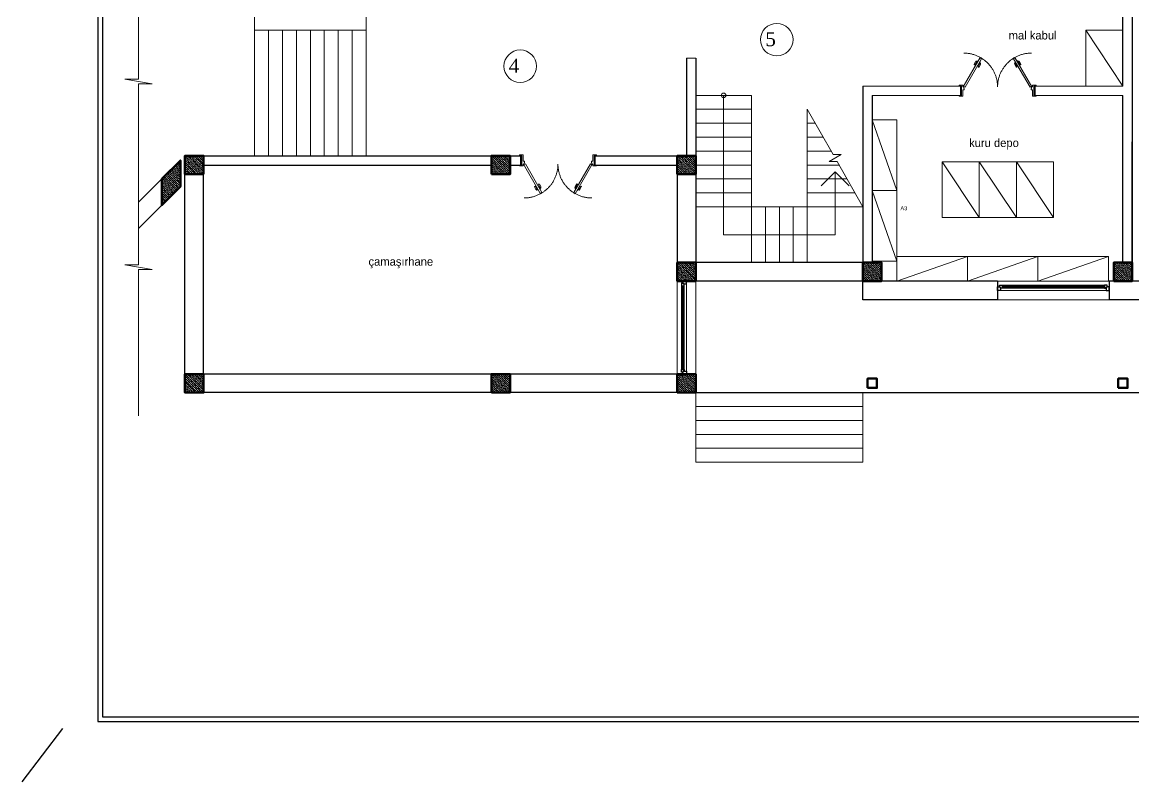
# Model space of a CAD drawing. Header units: millimetres. Extents: x -205382 to -191935, y -245869 to -242620.
# Drawn here: x -205382 to -202989, y -245869 to -244234 of the extents above; entities that cross this region are included whole.
import ezdxf
from ezdxf.enums import TextEntityAlignment as Align

# ---------------------------------------------------------------- set-up
doc = ezdxf.new("R2010")
doc.units = ezdxf.units.MM
doc.header["$LTSCALE"] = 40
doc.linetypes.add('ACAD_ISO03W100', pattern=[30, 12, -18])
for name, color, linetype, lineweight in [('divar', 7, 'Continuous', 30), ('DIVAR 09', 7, 'Continuous', 9), ('DIVAR 30', 7, 'Continuous', 30), ('DVERI', 36, 'Continuous', 9), ('KALONA', 7, 'Continuous', 50), ('OKNA', 5, 'Continuous', 30)]:
    doc.layers.add(name, color=color, linetype=linetype, lineweight=lineweight)
doc.layers.add('SKTÜRK-002 Çizgi', color=7, linetype='Continuous')
doc.layers.add('SKTÜRK-034 Soğuk Oda', color=1, linetype='Continuous')
doc.styles.add('TAKSİM', font='GOTHIC.TTF', dxfattribs={"height": 20})

# ---------------------------------------------------------------- blocks, each defined once
blk = doc.blocks.new('PENCERE 120')
at = {"layer": 'OKNA', "lineweight": 9}
for p, q in [((1140, 55), (-1140, 55)), ((-1100, 5), (1100, 5)), ((1100, -55), (-1100, -55))]:
    blk.add_line(p, q, dxfattribs=at)
at = {"layer": 'OKNA'}
for p, q in [((-1100, -15), (1100, -15)), ((1100, -35), (-1100, -35))]:
    blk.add_line(p, q, dxfattribs=at)
for points in [[(-1160, -25), (-1160, -55), (-1100, -55), (-1100, 5), (-1140, 5), (-1140, 55), (-1200, 55), (-1200, -25), (-1160, -25)], [(-1140, 5), (-1140, -15), (-1160, -15), (-1160, -25)], [(1160, -25), (1160, -55), (1100, -55), (1100, 5), (1140, 5), (1140, 55), (1200, 55), (1200, -25), (1160, -25)], [(1140, 5), (1140, -15), (1160, -15), (1160, -25)]]:
    blk.add_lwpolyline(points, dxfattribs=at)

msp = doc.modelspace()

# ---------------------------------------------------------------- hatches: boundary and pattern name
at = {"layer": 'KALONA', "lineweight": 5, "ltscale": 100}
h = msp.add_hatch(dxfattribs=at)
h.set_pattern_fill('ANSI36', color=129, angle=90, style=0)
h.set_pattern_definition([(135, (-205081.8212, -244627.6113), (-6.17393, 1.6838), [7.9375, -1.5875, 0, -1.5875])])
h.paths.add_polyline_path([(-205081.8, -244571), (-205081.8, -244627.6), (-205041.8, -244587.6), (-205041.8, -244531)])
h = msp.add_hatch(dxfattribs=at)
h.set_pattern_fill('ANSI36', color=129, angle=90, style=0)
h.set_pattern_definition([(135, (-205031.8212, -244561.0427), (-6.17393, 1.6838), [7.9375, -1.5875, 0, -1.5875])])
h.paths.add_polyline_path([(-205031.8, -244561), (-205031.8, -244521), (-204991.8, -244521), (-204991.8, -244561)])
h = msp.add_hatch(dxfattribs=at)
h.set_pattern_fill('ANSI36', color=129, angle=90, style=0)
h.set_pattern_definition([(135, (-204371.8212, -244561.0427), (-6.17393, 1.6838), [7.9375, -1.5875, 0, -1.5875])])
h.paths.add_polyline_path([(-204371.8, -244561), (-204371.8, -244521), (-204331.8, -244521), (-204331.8, -244561)])
h = msp.add_hatch(dxfattribs=at)
h.set_pattern_fill('ANSI36', color=129, angle=90, style=0)
h.set_pattern_definition([(135, (-203971.8212, -244561.0427), (-6.17393, 1.6838), [7.9375, -1.5875, 0, -1.5875])])
h.paths.add_polyline_path([(-203971.8, -244561), (-203971.8, -244521), (-203931.8, -244521), (-203931.8, -244561)])
h = msp.add_hatch(dxfattribs=at)
h.set_pattern_fill('ANSI36', color=129, angle=90, style=0)
h.set_pattern_definition([(135, (-203971.8212, -244791.0427), (-6.17393, 1.6838), [7.9375, -1.5875, 0, -1.5875])])
h.paths.add_polyline_path([(-203971.8, -244791), (-203971.8, -244751), (-203931.8, -244751), (-203931.8, -244791)])
h = msp.add_hatch(dxfattribs=at)
h.set_pattern_fill('ANSI36', color=129, angle=90, style=0)
h.set_pattern_definition([(135, (-203571.8212, -244791.0427), (-6.17393, 1.6838), [7.9375, -1.5875, 0, -1.5875])])
h.paths.add_polyline_path([(-203571.8, -244791), (-203571.8, -244751), (-203531.8, -244751), (-203531.8, -244791)])
h = msp.add_hatch(dxfattribs=at)
h.set_pattern_fill('ANSI36', color=129, angle=90, style=0)
h.set_pattern_definition([(135, (-203031.8212, -244791.0427), (-6.17393, 1.6838), [7.9375, -1.5875, 0, -1.5875])])
h.paths.add_polyline_path([(-203031.8, -244791), (-203031.8, -244751), (-202991.8, -244751), (-202991.8, -244791)])
h = msp.add_hatch(dxfattribs=at)
h.set_pattern_fill('ANSI36', color=129, angle=90, style=0)
h.set_pattern_definition([(135, (-205031.8212, -245031.0427), (-6.17393, 1.6838), [7.9375, -1.5875, 0, -1.5875])])
h.paths.add_polyline_path([(-205031.8, -245031), (-205031.8, -244991), (-204991.8, -244991), (-204991.8, -245031)])
h = msp.add_hatch(dxfattribs=at)
h.set_pattern_fill('ANSI36', color=129, angle=90, style=0)
h.set_pattern_definition([(135, (-204371.8212, -245031.0427), (-6.17393, 1.6838), [7.9375, -1.5875, 0, -1.5875])])
h.paths.add_polyline_path([(-204371.8, -245031), (-204371.8, -244991), (-204331.8, -244991), (-204331.8, -245031)])
h = msp.add_hatch(dxfattribs=at)
h.set_pattern_fill('ANSI36', color=129, angle=90, style=0)
h.set_pattern_definition([(135, (-203971.8212, -245031.0427), (-6.17393, 1.6838), [7.9375, -1.5875, 0, -1.5875])])
h.paths.add_polyline_path([(-203971.8, -245031), (-203971.8, -244991), (-203931.8, -244991), (-203931.8, -245031)])

# ---------------------------------------------------------------- linework, layer by layer
msp.add_line((-205382.3, -245868.9), (-205294.7, -245754.3))
for points in [[(-205219.7, -245739.3), (-201104.7, -245739.3), (-201104.7, -242799.3), (-205219.7, -242799.3)], [(-205209.7, -245729.3), (-201114.7, -245729.3), (-201114.7, -242809.3), (-205209.7, -242809.3)]]:
    msp.add_lwpolyline(points, close=True)
at = {"layer": 'divar', "lineweight": 0}
for centre in [(-203757.4, -244271.1), (-204309.9, -244328.3)]:
    msp.add_circle(centre, 35, dxfattribs=at)
at = {"layer": 'DIVAR 09', "ltscale": 5}
for p, q in [((-204881.8, -244131), (-204881.8, -244521)), ((-204641.8, -244131), (-204641.8, -244521)), ((-204881.8, -244251), (-204641.8, -244251)), ((-204851.8, -244251), (-204851.8, -244521)), ((-204821.8, -244251), (-204821.8, -244521)), ((-204791.8, -244251), (-204791.8, -244521)), ((-204761.8, -244251), (-204761.8, -244521)), ((-204731.8, -244251), (-204731.8, -244521)), ((-204701.8, -244251), (-204701.8, -244521)), ((-204671.8, -244251), (-204671.8, -244521)), ((-203811.8, -244391), (-203931.8, -244391)), ((-203871.8, -244391), (-203871.8, -244691)), ((-203811.8, -244751), (-203811.8, -244391)), ((-203811.8, -244421), (-203931.8, -244421)), ((-203636.1, -244518.6), (-203691.8, -244421)), ((-203691.8, -244751), (-203691.8, -244421)), ((-203811.8, -244451), (-203931.8, -244451)), ((-203674.7, -244451), (-203691.8, -244451)), ((-203811.8, -244481), (-203931.8, -244481)), ((-203657.5, -244481), (-203691.8, -244481)), ((-203811.8, -244511), (-203931.8, -244511)), ((-203640.4, -244511), (-203691.8, -244511)), ((-203618.8, -244518.6), (-203644.8, -244533.5)), ((-203618.8, -244518.6), (-203636.1, -244518.6)), ((-203811.8, -244541), (-203931.8, -244541)), ((-203623.2, -244541), (-203691.8, -244541)), ((-203644.8, -244533.5), (-203627.6, -244533.5)), ((-203571.8, -244631), (-203627.6, -244533.5)), ((-203631.8, -244556), (-203661.8, -244586)), ((-203631.8, -244691), (-203631.8, -244556)), ((-203601.8, -244586), (-203631.8, -244556)), ((-203811.8, -244571), (-203931.8, -244571)), ((-203606.1, -244571), (-203691.8, -244571)), ((-203811.8, -244601), (-203931.8, -244601)), ((-203589, -244601), (-203691.8, -244601)), ((-203571.8, -244631), (-203931.8, -244631)), ((-203781.8, -244751), (-203781.8, -244631)), ((-203751.8, -244751), (-203751.8, -244631)), ((-203721.8, -244751), (-203721.8, -244631)), ((-203871.8, -244691), (-203631.8, -244691)), ((-203971.8, -244991), (-203971.8, -244791)), ((-203931.8, -244791), (-203931.8, -244991)), ((-203281.8, -244791), (-203041.8, -244791)), ((-203041.8, -244831), (-203281.8, -244831))]:
    msp.add_line(p, q, dxfattribs=at)
at = {"layer": 'DIVAR 09', "linetype": 'ACAD_ISO03W100', "ltscale": 5}
for p, q in [((-203931.8, -245031), (-203931.8, -245181)), ((-203571.8, -245181), (-203571.8, -245031)), ((-203931.8, -245061), (-203571.8, -245061)), ((-203931.8, -245091), (-203571.8, -245091)), ((-203931.8, -245121), (-203571.8, -245121)), ((-203931.8, -245151), (-203571.8, -245151)), ((-203931.8, -245181), (-203571.8, -245181))]:
    msp.add_line(p, q, dxfattribs=at)
at = {"layer": 'DIVAR 09', "ltscale": 5}
msp.add_lwpolyline([(-205131.8, -245081), (-205131.8, -244766.3), (-205102.3, -244766.3), (-205161.4, -244755.8), (-205131.8, -244755.8), (-205131.8, -244366.3), (-205102.3, -244366.3), (-205161.4, -244355.8), (-205131.8, -244355.8), (-205131.8, -244041)], dxfattribs=at)
msp.add_circle((-203871.8, -244391), 5, dxfattribs=at)
at = {"layer": 'DIVAR 30', "ltscale": 5}
for p, q in [((-202991.8, -244091), (-202991.8, -244751)), ((-203011.8, -244371), (-203011.8, -244131)), ((-203951.8, -244311), (-203951.8, -244521)), ((-203931.8, -244311), (-203931.8, -244521)), ((-203571.8, -244371), (-203571.8, -244751)), ((-203361.8, -244371), (-203361.8, -244391)), ((-203201.8, -244371), (-203201.8, -244391)), ((-203551.8, -244391), (-203551.8, -244751)), ((-203011.8, -244751), (-203011.8, -244391)), ((-204991.8, -244521), (-204371.8, -244521)), ((-204991.8, -244541), (-204371.8, -244541)), ((-204331.8, -244521), (-204308.6, -244521)), ((-204331.8, -244541), (-204308.6, -244541)), ((-204308.6, -244541), (-204308.6, -244521)), ((-204148.6, -244521), (-203971.8, -244521)), ((-204148.6, -244541), (-204148.6, -244521)), ((-204148.6, -244541), (-203971.8, -244541)), ((-205031.8, -244991), (-205031.8, -244561)), ((-204991.8, -244991), (-204991.8, -244561)), ((-203971.8, -244561), (-203971.8, -244751)), ((-203931.8, -244561), (-203931.8, -244751)), ((-205081.8, -244571), (-205131.8, -244621)), ((-205081.8, -244627.6), (-205131.8, -244677.6)), ((-203571.8, -244751), (-203931.8, -244751)), ((-203571.8, -244791), (-203931.8, -244791)), ((-203571.8, -244831), (-203571.8, -244791)), ((-203281.8, -244791), (-203531.8, -244791)), ((-203281.8, -244791), (-203281.8, -244831)), ((-203031.8, -244791), (-203041.8, -244791)), ((-203041.8, -244791), (-203041.8, -244831)), ((-202861.8, -244791), (-202991.8, -244791)), ((-203281.8, -244831), (-203571.8, -244831)), ((-202861.8, -244831), (-203041.8, -244831)), ((-204371.8, -244991), (-204991.8, -244991)), ((-203971.8, -244991), (-204331.8, -244991)), ((-204371.8, -245031), (-204991.8, -245031)), ((-203971.8, -245031), (-204331.8, -245031)), ((-203931.8, -245031), (-201891.8, -245031))]:
    msp.add_line(p, q, dxfattribs=at)
at = {"layer": 'DVERI', "color": 250}
for p, q in [((-203329.2, -244318.6), (-203332.2, -244323.8)), ((-203327.4, -244319.6), (-203330.4, -244324.8)), ((-203326.5, -244321.2), (-203323.5, -244316.1)), ((-203326.2, -244321.4), (-203326.5, -244321.2)), ((-203326.1, -244319.2), (-203325.5, -244319.5)), ((-203325.1, -244317.5), (-203324.5, -244317.8)), ((-203323.5, -244316.1), (-203323.2, -244316.3)), ((-203320.5, -244323.6), (-203323.5, -244328.8)), ((-203322.7, -244323.4), (-203322.4, -244323.6)), ((-203322.4, -244323.6), (-203319.4, -244318.5)), ((-203318.8, -244324.6), (-203321.8, -244329.8)), ((-203320.9, -244322.2), (-203321.4, -244321.9)), ((-203319.9, -244320.5), (-203320.4, -244320.2)), ((-203319.4, -244318.5), (-203319.7, -244318.3)), ((-203244.9, -244324.6), (-203241.9, -244329.8)), ((-203244.3, -244318.5), (-203243.9, -244318.3)), ((-203241.3, -244323.6), (-203244.3, -244318.5)), ((-203243.8, -244320.5), (-203243.3, -244320.2)), ((-203243.2, -244323.6), (-203240.2, -244328.8)), ((-203242.8, -244322.2), (-203242.3, -244321.9)), ((-203240.9, -244323.4), (-203241.3, -244323.6)), ((-203240.1, -244316.1), (-203240.5, -244316.3)), ((-203237.1, -244321.2), (-203240.1, -244316.1)), ((-203238.6, -244317.5), (-203239.1, -244317.8)), ((-203237.6, -244319.2), (-203238.1, -244319.5)), ((-203237.5, -244321.4), (-203237.1, -244321.2)), ((-203236.2, -244319.6), (-203233.2, -244324.8)), ((-203234.5, -244318.6), (-203231.5, -244323.8)), ((-204275.9, -244593.5), (-204278.9, -244588.3)), ((-204274.2, -244592.5), (-204277.2, -244587.3)), ((-204273, -244590.6), (-204273.3, -244590.8)), ((-204267.3, -244588.5), (-204270.3, -244583.3)), ((-204269.5, -244588.6), (-204269.2, -244588.4)), ((-204269.2, -244588.4), (-204266.2, -244593.6)), ((-204265.5, -244587.5), (-204268.5, -244582.3)), ((-204267.6, -244589.9), (-204268.2, -244590.2)), ((-204191.7, -244587.5), (-204188.7, -244582.3)), ((-204188.1, -244588.4), (-204191.1, -244593.6)), ((-204189.9, -244588.5), (-204186.9, -244583.3)), ((-204189.6, -244589.9), (-204189.1, -244590.2)), ((-204187.7, -244588.6), (-204188.1, -244588.4)), ((-204184.2, -244590.6), (-204183.9, -244590.8)), ((-204183, -244592.5), (-204180, -244587.3)), ((-204181.3, -244593.5), (-204178.3, -244588.3)), ((-204273.3, -244590.8), (-204270.3, -244596)), ((-204272.8, -244592.9), (-204272.3, -244592.6)), ((-204271.8, -244594.6), (-204271.3, -244594.3)), ((-204270.3, -244596), (-204270, -244595.8)), ((-204266.6, -244591.6), (-204267.2, -244591.9)), ((-204266.2, -244593.6), (-204266.5, -244593.8)), ((-204191.1, -244593.6), (-204190.7, -244593.8)), ((-204190.6, -244591.6), (-204190.1, -244591.9)), ((-204186.9, -244596), (-204187.2, -244595.8)), ((-204183.9, -244590.8), (-204186.9, -244596)), ((-204185.4, -244594.6), (-204185.9, -244594.3)), ((-204184.4, -244592.9), (-204184.9, -244592.6))]:
    msp.add_line(p, q, dxfattribs=at)
at = {"layer": 'DVERI'}
for points in [[(-203316.2, -244312.2), (-203318.8, -244310.7), (-203318.3, -244309.8), (-203319.2, -244309.3), (-203355.7, -244372.5), (-203354.8, -244373), (-203354.3, -244372.2), (-203351.7, -244373.7), (-203316.2, -244312.2)], [(-203247.4, -244312.2), (-203244.8, -244310.7), (-203245.3, -244309.8), (-203244.5, -244309.3), (-203208, -244372.5), (-203208.8, -244373), (-203209.3, -244372.2), (-203211.9, -244373.7), (-203247.4, -244312.2)], [(-203356.8, -244373), (-203356.8, -244369), (-203364.8, -244369), (-203364.8, -244371), (-203359.8, -244371), (-203359.8, -244391), (-203364.8, -244391), (-203364.8, -244393), (-203356.8, -244393), (-203356.8, -244379), (-203353.8, -244379), (-203353.8, -244376), (-203354.8, -244376), (-203354.8, -244373), (-203356.8, -244373)], [(-203206.8, -244373), (-203206.8, -244369), (-203198.8, -244369), (-203198.8, -244371), (-203203.8, -244371), (-203203.8, -244391), (-203198.8, -244391), (-203198.8, -244393), (-203206.8, -244393), (-203206.8, -244379), (-203209.8, -244379), (-203209.8, -244376), (-203208.8, -244376), (-203208.8, -244373), (-203206.8, -244373)], [(-204303.6, -244539), (-204303.6, -244543), (-204311.6, -244543), (-204311.6, -244541), (-204306.6, -244541), (-204306.6, -244521), (-204311.6, -244521), (-204311.6, -244519), (-204303.6, -244519), (-204303.6, -244533), (-204300.6, -244533), (-204300.6, -244536), (-204301.6, -244536), (-204301.6, -244539), (-204303.6, -244539)], [(-204263, -244599.9), (-204265.6, -244601.4), (-204265.1, -244602.3), (-204266, -244602.8), (-204302.5, -244539.5), (-204301.6, -244539), (-204301.1, -244539.9), (-204298.5, -244538.4), (-204263, -244599.9)], [(-204194.2, -244599.9), (-204191.6, -244601.4), (-204192.1, -244602.3), (-204191.2, -244602.8), (-204154.7, -244539.5), (-204155.6, -244539), (-204156.1, -244539.9), (-204158.7, -244538.4), (-204194.2, -244599.9)], [(-204153.6, -244539), (-204153.6, -244543), (-204145.6, -244543), (-204145.6, -244541), (-204150.6, -244541), (-204150.6, -244521), (-204145.6, -244521), (-204145.6, -244519), (-204153.6, -244519), (-204153.6, -244533), (-204156.6, -244533), (-204156.6, -244536), (-204155.6, -244536), (-204155.6, -244539), (-204153.6, -244539)]]:
    msp.add_lwpolyline(points, dxfattribs=at)
at = {"layer": 'DVERI', "color": 250}
for centre in [(-203354.8, -244373), (-203208.8, -244373), (-204301.6, -244539), (-204155.6, -244539)]:
    msp.add_circle(centre, 0.5, dxfattribs=at)
at = {"layer": 'DVERI', "color": 250, "linetype": 'ACAD_ISO03W100'}
for centre, start, end in [((-203354.8, -244373), 0, 90), ((-203208.8, -244373), 90, 180), ((-204301.6, -244539), 270, 0), ((-204155.6, -244539), 180, 270)]:
    msp.add_arc(centre, 73, start, end, dxfattribs=at)
at = {"layer": 'DVERI', "color": 250}
for centre, radius, start, end in [((-203331.3, -244324.3), 1, 150, 330), ((-203326.6, -244320.1), 3, 60, 150), ((-203326.6, -244320.1), 1, 60, 150), ((-203321.4, -244323.1), 1, 330, 60), ((-203321.4, -244323.1), 3, 330, 60), ((-203242.3, -244323.1), 3, 120, 210), ((-203242.3, -244323.1), 1, 120, 210), ((-203237.1, -244320.1), 3, 30, 120), ((-203237.1, -244320.1), 1, 30, 120), ((-203232.4, -244324.3), 1, 210, 30), ((-203322.6, -244329.3), 1, 150, 330), ((-203241, -244329.3), 1, 210, 30), ((-204278.1, -244587.8), 1, 30, 210), ((-204269.4, -244582.8), 1, 30, 210), ((-204268.1, -244589), 1, 300, 30), ((-204268.1, -244589), 3, 300, 30), ((-204189.1, -244589), 3, 150, 240), ((-204189.1, -244589), 1, 150, 240), ((-204187.8, -244582.8), 1, 330, 150), ((-204179.1, -244587.8), 1, 330, 150), ((-204273.3, -244592), 3, 210, 300), ((-204273.3, -244592), 1, 210, 300), ((-204183.9, -244592), 3, 240, 330), ((-204183.9, -244592), 1, 240, 330)]:
    msp.add_arc(centre, radius, start, end, dxfattribs=at)
at = {"layer": 'KALONA', "ltscale": 5}
for points in [[(-205081.8, -244571), (-205081.8, -244627.6), (-205041.8, -244587.6), (-205041.8, -244531)], [(-204991.8, -244561), (-204991.8, -244521), (-205031.8, -244521), (-205031.8, -244561)], [(-204371.8, -244561), (-204371.8, -244521), (-204331.8, -244521), (-204331.8, -244561)], [(-203971.8, -244561), (-203971.8, -244521), (-203931.8, -244521), (-203931.8, -244561)], [(-203971.8, -244791), (-203971.8, -244751), (-203931.8, -244751), (-203931.8, -244791)], [(-203571.8, -244791), (-203571.8, -244751), (-203531.8, -244751), (-203531.8, -244791)], [(-203031.8, -244791), (-203031.8, -244751), (-202991.8, -244751), (-202991.8, -244791)], [(-204991.8, -244991), (-204991.8, -245031), (-205031.8, -245031), (-205031.8, -244991)], [(-204371.8, -245031), (-204371.8, -244991), (-204331.8, -244991), (-204331.8, -245031)], [(-203971.8, -245031), (-203971.8, -244991), (-203931.8, -244991), (-203931.8, -245031)], [(-203561.8, -245021), (-203561.8, -245001), (-203541.8, -245001), (-203541.8, -245021)], [(-203021.8, -245021), (-203021.8, -245001), (-203001.8, -245001), (-203001.8, -245021)]]:
    msp.add_lwpolyline(points, close=True, dxfattribs=at)
at = {"layer": 'OKNA', "lineweight": 9}
for p, q in [((-203962.8, -244801), (-203962.8, -244981)), ((-203956.8, -244981), (-203956.8, -244801)), ((-203951.8, -244797), (-203951.8, -244985))]:
    msp.add_line(p, q, dxfattribs=at)
at = {"layer": 'OKNA'}
for p, q in [((-203960.8, -244801), (-203960.8, -244981)), ((-203958.8, -244981), (-203958.8, -244801))]:
    msp.add_line(p, q, dxfattribs=at)
for points in [[(-203959.8, -244795), (-203962.8, -244795), (-203962.8, -244801), (-203956.8, -244801), (-203956.8, -244797), (-203951.8, -244797), (-203951.8, -244791), (-203959.8, -244791), (-203959.8, -244795)], [(-203956.8, -244797), (-203958.8, -244797), (-203958.8, -244795), (-203959.8, -244795)], [(-203959.8, -244987), (-203962.8, -244987), (-203962.8, -244981), (-203956.8, -244981), (-203956.8, -244985), (-203951.8, -244985), (-203951.8, -244991), (-203959.8, -244991), (-203959.8, -244987)], [(-203956.8, -244985), (-203958.8, -244985), (-203958.8, -244987), (-203959.8, -244987)]]:
    msp.add_lwpolyline(points, dxfattribs=at)
at = {"layer": 'SKTÜRK-002 Çizgi', "lineweight": 15}
for p, q in [((-203011.8, -244371), (-203091.8, -244251)), ((-203931.8, -244311), (-203951.8, -244311)), ((-203361.8, -244371), (-203571.8, -244371)), ((-203011.8, -244371), (-203201.8, -244371)), ((-203361.8, -244391), (-203551.8, -244391)), ((-203011.8, -244391), (-203201.8, -244391)), ((-203498.8, -244596), (-203551.8, -244444)), ((-203321.4, -244654), (-203401.4, -244534)), ((-203241.4, -244654), (-203321.4, -244534)), ((-203161.4, -244654), (-203241.4, -244534)), ((-203498.8, -244748), (-203551.8, -244596)), ((-203498.8, -244791), (-203346.8, -244738)), ((-203346.8, -244791), (-203194.8, -244738)), ((-203194.8, -244791), (-203042.8, -244738))]:
    msp.add_line(p, q, dxfattribs=at)
for points in [[(-203011.8, -244371), (-203011.8, -244251), (-203091.8, -244251), (-203091.8, -244371)], [(-203498.8, -244596), (-203498.8, -244444), (-203551.8, -244444), (-203551.8, -244596)], [(-203321.4, -244654), (-203321.4, -244534), (-203401.4, -244534), (-203401.4, -244654)], [(-203241.4, -244654), (-203241.4, -244534), (-203321.4, -244534), (-203321.4, -244654)], [(-203161.4, -244654), (-203161.4, -244534), (-203241.4, -244534), (-203241.4, -244654)], [(-203498.8, -244748), (-203498.8, -244596), (-203551.8, -244596), (-203551.8, -244748)], [(-203498.8, -244791), (-203346.8, -244791), (-203346.8, -244738), (-203498.8, -244738)], [(-203346.8, -244791), (-203194.8, -244791), (-203194.8, -244738), (-203346.8, -244738)], [(-203194.8, -244791), (-203042.8, -244791), (-203042.8, -244738), (-203194.8, -244738)]]:
    msp.add_lwpolyline(points, close=True, dxfattribs=at)
at = {"layer": 'SKTÜRK-034 Soğuk Oda'}
for points in [[(-202772.4, -244091), (-202991.8, -244091), (-202991.8, -244491)], [(-202491.8, -244491), (-202491.8, -244751), (-202491.8, -244751), (-202491.8, -244791), (-202991.8, -244791), (-202991.8, -244751), (-202991.8, -244751), (-202991.8, -244491)]]:
    msp.add_lwpolyline(points, dxfattribs=at)

# ---------------------------------------------------------------- block references
at = {"layer": 'OKNA', "xscale": -0.1, "yscale": 0.1, "zscale": 0.1, "rotation": 180}
msp.add_blockref('PENCERE 120', (-203161.8, -244805.5), dxfattribs=at)

# ---------------------------------------------------------------- texts
at = {"style": 'TAKSİM'}
for s, p in [('mal kabul', (-203258, -244270.7)), ('kuru depo', (-203343.1, -244502.3)), ('çamaşırhane', (-204636.5, -244757.8))]:
    msp.add_text(s, height=18, dxfattribs=at).set_placement(p)
msp.add_text('A3', height=8.64, dxfattribs=at).set_placement((-203483.7, -244638.4), align=Align.CENTER)
at = {"lineweight": 0, "char_height": 30, "width": 1.814, "attachment_point": 3}
for s, insert in [('{\\fTimes New Roman|b0|i0|c162|p18;5}', (-203759.3, -244255.1)), ('{\\fTimes New Roman|b0|i0|c162|p18;4}', (-204311.9, -244312.3))]:
    msp.add_mtext(s, dxfattribs=dict(at, insert=insert))

doc.saveas('drawing.dxf')
